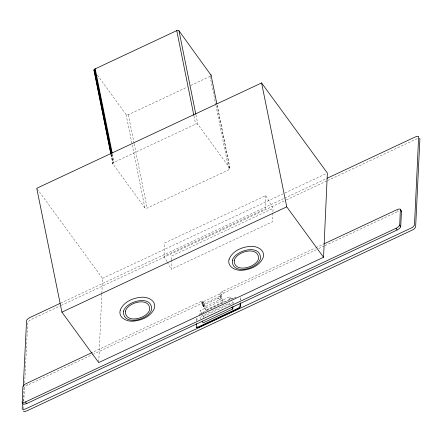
<?xml version="1.0" encoding="UTF-8"?>
<svg xmlns="http://www.w3.org/2000/svg" width="442" height="442" viewBox="0 0 442 442"><rect width="100%" height="100%" fill="white"/><g stroke="black" fill="none" stroke-linecap="round" stroke-linejoin="round"><path stroke-width="0.33" stroke-dasharray="2.21 1.66" d="M98.748 361.904L101.809 294.145M101.842 293.46L102.522 278.405L37.145 188.833M23.222 401.071L23.84 388.225L25.691 386.059L93.588 354.042M23.426 408.977L23.625 404.866M23.791 401.441L24.553 385.684M24.686 382.943L27.741 322.207L29.454 320.5L31.244 319.456L60.631 305.687M166.971 261.609L163.993 256.349L164.645 242.984L265.83 195.568L273.095 208.42L272.902 212.431M272.869 213.099L272.449 221.785L171.264 269.2L171.684 260.515M171.717 259.846L171.91 255.835L273.095 208.42M196.508 320.312L196.966 317.71M196.767 320.77L197.226 318.174L197.922 317.168M199.883 315.748L200.132 310.604L229.801 296.698L231.459 299.632M202.221 304.555L202.337 302.14L219.762 293.974L222.812 299.571L223.155 301.919L205.729 310.085L202.221 304.555L219.646 296.389L219.762 293.974M316.29 249.686L223.376 293.223C219.851 294.085 223.094 299.019 219.569 299.875L205.431 306.499C200.883 308.825 205.022 299.162 201.116 301.444L91.98 352.589M203.734 306.742L203.85 303.124L202.988 302.881L94.212 353.749M203.386 317.748L203.447 316.461L200.132 310.604M202.745 304.991L204.442 304.753L218.58 298.129C222.105 297.267 218.862 292.339 222.387 291.477L315.301 247.94M229.647 299.914L229.801 296.698M233.056 303.842L233.116 302.56L231.79 300.217M240.404 299.742L240.183 297.46L240.73 298.875L240.663 300.201M265.83 195.568L265.183 208.933L163.993 256.349M205.729 310.085L205.386 307.737L202.337 302.14M229.934 168.369L197.85 124.296L196.922 123.876L195.613 124.13L114.069 162.341L112.92 163.225L112.837 163.921L144.915 207.895L145.843 208.315L147.153 208.06L228.901 169.75L229.934 168.369L217.105 104.771M199.646 314.571L206.784 310.002L230.669 298.809L235.647 297.041M202.011 313.378L206.524 310.732M190.717 85.45L210.447 76.162M97.4 75.151L126.08 114.533L127.009 114.959L128.318 114.699L187.601 86.914M102.522 278.405L284.267 193.264M284.891 192.972L326.737 173.369M60.747 303.09L283.963 198.491M284.587 198.198L326.483 178.568M61.261 305.394L285.725 200.209M286.35 199.917L326.992 180.872M327.616 180.579L417.325 138.595M315.925 247.647L323.406 244.144M318.781 248.52L324.395 245.89M325.019 245.597L398.894 211.033M207.044 310.461L230.928 299.267L235.906 297.499M203.447 316.461L233.116 302.56M223.155 301.919L219.646 296.389M397.314 210.243L397.977 211.409M230.486 304.886L229.492 303.129L199.823 317.036L200.817 318.793M222.387 291.477L223.376 293.223M220.569 293.079L221.558 294.831M220.398 296.527L221.387 298.273M218.58 298.129L219.569 299.875M202.812 301.206L203.85 303.124M204.442 304.753L205.431 306.499M201.116 301.444L202.105 303.195M202.696 304.825L203.685 306.571M167.297 262.189L171.264 269.2M26.824 383.855L27.487 385.021M217.121 105.185L229.818 168.109M210.066 76.383L215.795 104.798M215.934 105.478L228.901 169.75M195.95 114.881L197.85 124.296M193.983 116.058L195.613 124.13M128.318 114.699L134.048 143.114M134.186 143.788L147.153 208.06M126.08 114.533L132.086 144.302M132.219 144.976L144.915 207.895M112.445 154.269L114.069 162.341M111.826 153.827L113.588 162.573M111.561 154.805L113.191 162.877M111.157 154.479L113.03 164.203M110.936 154.501L112.837 163.921"/><path stroke-width="0.66" d="M323.555 257.261L327.362 173.076L261.581 82.947L36.741 188.275L61.913 312.157L98.721 362.589L323.555 257.261L286.748 206.828L261.581 82.947M324.03 243.851L396.988 209.663L398.761 209.033L400.38 209.182L399.728 225.077L398.629 226.652L396.087 228.282L25.597 401.888L23.818 402.518L22.205 402.369L22.851 386.474L24.702 384.313L91.98 352.589M22.52 402.17L22.188 409.021L23.183 409.612L25.686 408.878L412.64 227.359L414.486 225.193L418.662 136.484L417.044 136.335L415.27 136.965L327.108 178.275M23.282 386.413L26.608 320.196L28.316 318.489L30.111 317.444L60.123 303.383M196.342 323.632L196.254 327.174L198.48 326.859L238.299 308.168L239.989 306.676L240.21 303.726M202.143 321.135L203.138 322.892L232.807 308.991L232.928 306.416M240.536 302.858L240.249 307.14L238.558 308.627L198.74 327.318L197.093 327.798L196.441 327.411M22.1 402.032L23.531 404.319L26.586 403.64L397.076 230.028L399.618 228.398L400.717 226.823L401.469 211.27L401.027 210.729M94.174 70.714L94.058 69.737L94.726 69.079L176.75 30.631L178.06 30.376L178.988 30.802L211.099 75.289M61.913 312.157L286.748 206.828M419.458 138.291L419.9 138.838L415.624 227.205L413.778 229.365L26.824 410.889L24.321 411.624L23.327 411.032M400.48 209.525L401.469 211.27M399.728 225.077L400.717 226.823M396.087 228.282L397.076 230.028M231.812 307.234L232.807 308.991M25.597 401.888L26.586 403.64M210.983 74.737L216.851 103.831M178.988 30.802L195.812 114.207M176.75 30.631L193.85 115.39M95.207 68.853L112.174 152.926M94.726 69.079L111.826 153.827M94.328 69.388L111.29 153.462M94.058 69.737L110.997 154.114M93.936 70.096L110.898 154.17M120.207 310.207C118.02 317.991 127.412 321.969 133.782 321.102C142.031 320.351 151.192 316.367 154.402 308.196C156.59 300.405 147.203 296.427 140.827 297.3C132.578 298.052 123.423 302.035 120.207 310.207M123.506 311.234C122.6 326.561 148.766 319.947 151.595 309.582C152.496 294.256 126.329 300.869 123.506 311.234M125.401 311.124C124.904 324.345 147.07 318.77 149.7 309.693C150.197 296.471 128.025 302.046 125.401 311.124M229.05 259.338C226.862 267.123 236.249 271.101 242.625 270.233C250.874 269.482 260.029 265.498 263.244 257.327C265.432 249.537 256.04 245.559 249.669 246.432C241.42 247.183 232.26 251.167 229.05 259.338M232.348 260.366C231.442 275.692 257.609 269.079 260.432 258.714C261.338 243.387 235.172 250.001 232.348 260.366M234.243 260.255C233.741 273.476 255.912 267.902 258.537 258.824C259.034 245.603 236.868 251.178 234.243 260.255"/></g></svg>
